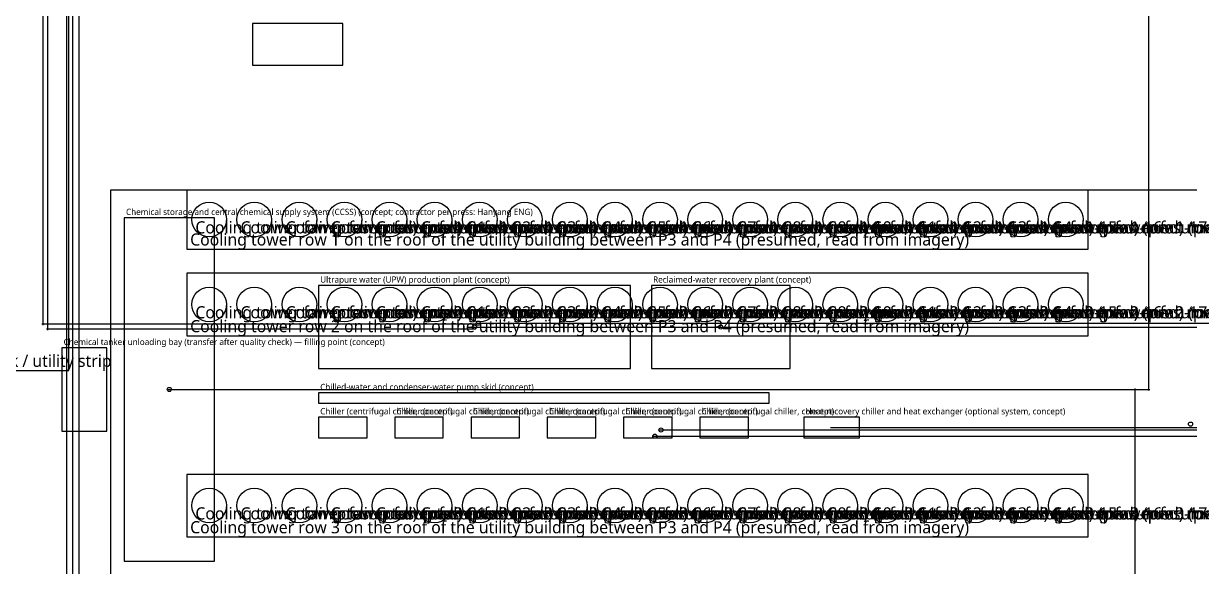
# Model space of a CAD drawing. Header units: metres. Extents: x -1640 to 1560, y -268 to 2338.
# Drawn here: x -332.1 to 4.2, y 1123.4 to 1280.1 of the extents above; entities that cross this region are included whole.
import ezdxf

# ---------------------------------------------------------------- set-up
doc = ezdxf.new("R2010")
doc.units = ezdxf.units.M
for name, color, linetype in [('AUX', 8, 'Continuous'), ('TEXT', 7, 'Continuous'), ('UTIL_CHEM_CONCEPT', 6, 'Continuous'), ('UTIL_CHEM_RISER', 6, 'Continuous'), ('UTIL_CHW.S_RISER', 1, 'Continuous'), ('UTIL_CW.R_CONCEPT', 4, 'Continuous'), ('UTIL_CW.R_RISER', 4, 'Continuous'), ('UTIL_CW.S_CONCEPT', 3, 'Continuous'), ('UTIL_CW.S_RISER', 3, 'Continuous'), ('UTIL_ELEC.MV_CONCEPT', 1, 'Continuous'), ('UTIL_FILL_EXCHANGE_POINT', 2, 'Continuous'), ('UTIL_GAS.BULK_CONCEPT', 2, 'Continuous'), ('UTIL_HR_CONCEPT', 5, 'Continuous'), ('UTIL_PLANT', 2, 'Continuous'), ('UTIL_RCL_CONCEPT', 3, 'Continuous'), ('UTIL_RCL_RISER', 3, 'Continuous'), ('UTIL_TEXT', 7, 'Continuous'), ('UTIL_UPW.R_CONCEPT', 2, 'Continuous'), ('UTIL_UPW.R_RISER', 2, 'Continuous'), ('UTIL_UPW.S_CONCEPT', 1, 'Continuous'), ('UTIL_UPW.S_RISER', 1, 'Continuous'), ('UTIL_WTR.RAW_CONCEPT', 4, 'Continuous'), ('UTIL_WTR.REUSE_CONCEPT', 5, 'Continuous')]:
    doc.layers.add(name, color=color, linetype=linetype)
doc.styles.add('KO', font='malgun.ttf')

msp = doc.modelspace()

# ---------------------------------------------------------------- linework, layer by layer
at = {"layer": 'AUX'}
for points in [[(-366, 1180), (-319, 1180), (-319, 1405), (-366, 1405)], [(-307, 1117), (357, 1117), (357, 1232), (-307, 1232)], [(-285, 1215), (-25, 1215), (-25, 1232), (-285, 1232)], [(-285, 1190), (-25, 1190), (-25, 1208), (-285, 1208)], [(-285, 1132), (-25, 1132), (-25, 1150), (-285, 1150)]]:
    msp.add_lwpolyline(points, close=True, dxfattribs=at)
for centre in [(-278.5, 1223.5), (-265.5, 1223.5), (-252.5, 1223.5), (-239.5, 1223.5), (-226.5, 1223.5), (-213.5, 1223.5), (-200.5, 1223.5), (-187.5, 1223.5), (-174.5, 1223.5), (-161.5, 1223.5), (-148.5, 1223.5), (-135.5, 1223.5), (-122.5, 1223.5), (-109.5, 1223.5), (-96.5, 1223.5), (-83.5, 1223.5), (-70.5, 1223.5), (-57.5, 1223.5), (-44.5, 1223.5), (-31.5, 1223.5), (-278.5, 1199), (-265.5, 1199), (-252.5, 1199), (-239.5, 1199), (-226.5, 1199), (-213.5, 1199), (-200.5, 1199), (-187.5, 1199), (-174.5, 1199), (-161.5, 1199), (-148.5, 1199), (-135.5, 1199), (-122.5, 1199), (-109.5, 1199), (-96.5, 1199), (-83.5, 1199), (-70.5, 1199), (-57.5, 1199), (-44.5, 1199), (-31.5, 1199), (-278.5, 1141), (-265.5, 1141), (-252.5, 1141), (-239.5, 1141), (-226.5, 1141), (-213.5, 1141), (-200.5, 1141), (-187.5, 1141), (-174.5, 1141), (-161.5, 1141), (-148.5, 1141), (-135.5, 1141), (-122.5, 1141), (-109.5, 1141), (-96.5, 1141), (-83.5, 1141), (-70.5, 1141), (-57.5, 1141), (-44.5, 1141), (-31.5, 1141)]:
    msp.add_circle(centre, 5, dxfattribs=at)
at = {"layer": 'UTIL_CHEM_CONCEPT'}
for p, q in [((-7.5, 1174.2), (-7.5, 1296.8)), ((-290.3, 1174.5), (-7.2, 1174.5)), ((-290.3, 1174.5), (-11.2, 1174.5)), ((-11.5, 1054.2), (-11.5, 1174.8))]:
    msp.add_line(p, q, dxfattribs=at)
at = {"layer": 'UTIL_CHEM_RISER'}
msp.add_circle((-290, 1174.5), 0.6, dxfattribs=at)
msp.add_circle((-290, 1174.5), 0.6, dxfattribs=at)
at = {"layer": 'UTIL_CHW.S_RISER'}
msp.add_circle((4.5, 1164.5), 0.6, dxfattribs=at)
at = {"layer": 'UTIL_CW.R_CONCEPT'}
msp.add_line((-148.8, 1162.8), (252.4, 1162.8), dxfattribs=at)
at = {"layer": 'UTIL_CW.R_RISER'}
msp.add_circle((-148.2, 1162.8), 0.6, dxfattribs=at)
at = {"layer": 'UTIL_CW.S_CONCEPT'}
msp.add_line((-150.6, 1161), (250.6, 1161), dxfattribs=at)
at = {"layer": 'UTIL_CW.S_RISER'}
msp.add_circle((-150, 1161), 0.6, dxfattribs=at)
at = {"layer": 'UTIL_ELEC.MV_CONCEPT'}
for p, q in [((-319.6, 853.35), (-319.6, 1931.25)), ((-317.8, 851.55), (-317.8, 1929.45))]:
    msp.add_line(p, q, dxfattribs=at)
at = {"layer": 'UTIL_FILL_EXCHANGE_POINT'}
for points in [[(-266, 1268), (-240, 1268), (-240, 1280), (-266, 1280)], [(-321, 1162.5), (-308, 1162.5), (-308, 1186.5), (-321, 1186.5)]]:
    msp.add_lwpolyline(points, close=True, dxfattribs=at)
at = {"layer": 'UTIL_GAS.BULK_CONCEPT'}
msp.add_line((-316, 879.5), (-316, 1925.5), dxfattribs=at)
at = {"layer": 'UTIL_HR_CONCEPT'}
for q in [(13.85, 1163.5), (9.85, 1163.5)]:
    msp.add_line((-99.35, 1163.5), q, dxfattribs=at)
at = {"layer": 'UTIL_PLANT'}
for points in [[(-303, 1125), (-277, 1125), (-277, 1224), (-303, 1224)], [(-247, 1180.5), (-157, 1180.5), (-157, 1204.5), (-247, 1204.5)], [(-151, 1180.5), (-111, 1180.5), (-111, 1204.5), (-151, 1204.5)], [(-247, 1170.5), (-117, 1170.5), (-117, 1173.5), (-247, 1173.5)], [(-247, 1160.5), (-233, 1160.5), (-233, 1166.5), (-247, 1166.5)], [(-225, 1160.5), (-211, 1160.5), (-211, 1166.5), (-225, 1166.5)], [(-203, 1160.5), (-189, 1160.5), (-189, 1166.5), (-203, 1166.5)], [(-181, 1160.5), (-167, 1160.5), (-167, 1166.5), (-181, 1166.5)], [(-159, 1160.5), (-145, 1160.5), (-145, 1166.5), (-159, 1166.5)], [(-137, 1160.5), (-123, 1160.5), (-123, 1166.5), (-137, 1166.5)], [(-107, 1160.5), (-91, 1160.5), (-91, 1166.5), (-107, 1166.5)]]:
    msp.add_lwpolyline(points, close=True, dxfattribs=at)
at = {"layer": 'UTIL_RCL_CONCEPT'}
for q in [(20.8, 1192.5), (16.8, 1192.5)]:
    msp.add_line((-131.3, 1192.5), q, dxfattribs=at)
at = {"layer": 'UTIL_RCL_RISER'}
msp.add_circle((-131, 1192.5), 0.6, dxfattribs=at)
msp.add_circle((-131, 1192.5), 0.6, dxfattribs=at)
at = {"layer": 'UTIL_UPW.R_CONCEPT'}
for q in [(17.95, 1193.6), (13.95, 1193.6)]:
    msp.add_line((-201.25, 1193.6), q, dxfattribs=at)
at = {"layer": 'UTIL_UPW.R_RISER'}
msp.add_circle((-200.9, 1193.6), 0.6, dxfattribs=at)
msp.add_circle((-200.9, 1193.6), 0.6, dxfattribs=at)
at = {"layer": 'UTIL_UPW.S_CONCEPT'}
for q in [(16.85, 1192.5), (12.85, 1192.5)]:
    msp.add_line((-202.35, 1192.5), q, dxfattribs=at)
at = {"layer": 'UTIL_UPW.S_RISER'}
msp.add_circle((-202, 1192.5), 0.6, dxfattribs=at)
msp.add_circle((-202, 1192.5), 0.6, dxfattribs=at)
at = {"layer": 'UTIL_WTR.RAW_CONCEPT'}
for p, q in [((-325, 1191.6), (-325, 1933.4)), ((-325.4, 1192), (-201.6, 1192))]:
    msp.add_line(p, q, dxfattribs=at)
at = {"layer": 'UTIL_WTR.REUSE_CONCEPT'}
for p, q in [((-326.4, 1193), (-326.4, 1934.8)), ((-326.8, 1193.4), (-201.6, 1193.4))]:
    msp.add_line(p, q, dxfattribs=at)

# ---------------------------------------------------------------- texts
at = {"layer": 'TEXT', "style": 'KO'}
for s, p in [('Cooling tower fan (presumed) row 1-01', (-282.5, 1219.5)), ('Cooling tower fan (presumed) row 1-02', (-269.5, 1219.5)), ('Cooling tower fan (presumed) row 1-03', (-256.5, 1219.5)), ('Cooling tower fan (presumed) row 1-04', (-243.5, 1219.5)), ('Cooling tower fan (presumed) row 1-05', (-230.5, 1219.5)), ('Cooling tower fan (presumed) row 1-06', (-217.5, 1219.5)), ('Cooling tower fan (presumed) row 1-07', (-204.5, 1219.5)), ('Cooling tower fan (presumed) row 1-08', (-191.5, 1219.5)), ('Cooling tower fan (presumed) row 1-09', (-178.5, 1219.5)), ('Cooling tower fan (presumed) row 1-10', (-165.5, 1219.5)), ('Cooling tower fan (presumed) row 1-11', (-152.5, 1219.5)), ('Cooling tower fan (presumed) row 1-12', (-139.5, 1219.5)), ('Cooling tower fan (presumed) row 1-13', (-126.5, 1219.5)), ('Cooling tower fan (presumed) row 1-14', (-113.5, 1219.5)), ('Cooling tower fan (presumed) row 1-15', (-100.5, 1219.5)), ('Cooling tower fan (presumed) row 1-16', (-87.5, 1219.5)), ('Cooling tower fan (presumed) row 1-17', (-74.5, 1219.5)), ('Cooling tower fan (presumed) row 1-18', (-61.5, 1219.5)), ('Cooling tower fan (presumed) row 1-19', (-48.5, 1219.5)), ('Cooling tower fan (presumed) row 1-20', (-35.5, 1219.5)), ('Cooling tower row 1 on the roof of the utility building between P3 and P4 (presumed, read from imagery)', (-284, 1216)), ('Cooling tower fan (presumed) row 2-01', (-282.5, 1195)), ('Cooling tower fan (presumed) row 2-02', (-269.5, 1195)), ('Cooling tower fan (presumed) row 2-03', (-256.5, 1195)), ('Cooling tower fan (presumed) row 2-04', (-243.5, 1195)), ('Cooling tower fan (presumed) row 2-05', (-230.5, 1195)), ('Cooling tower fan (presumed) row 2-06', (-217.5, 1195)), ('Cooling tower fan (presumed) row 2-07', (-204.5, 1195)), ('Cooling tower fan (presumed) row 2-08', (-191.5, 1195)), ('Cooling tower fan (presumed) row 2-09', (-178.5, 1195)), ('Cooling tower fan (presumed) row 2-10', (-165.5, 1195)), ('Cooling tower fan (presumed) row 2-11', (-152.5, 1195)), ('Cooling tower fan (presumed) row 2-12', (-139.5, 1195)), ('Cooling tower fan (presumed) row 2-13', (-126.5, 1195)), ('Cooling tower fan (presumed) row 2-14', (-113.5, 1195)), ('Cooling tower fan (presumed) row 2-15', (-100.5, 1195)), ('Cooling tower fan (presumed) row 2-16', (-87.5, 1195)), ('Cooling tower fan (presumed) row 2-17', (-74.5, 1195)), ('Cooling tower fan (presumed) row 2-18', (-61.5, 1195)), ('Cooling tower fan (presumed) row 2-19', (-48.5, 1195)), ('Cooling tower fan (presumed) row 2-20', (-35.5, 1195)), ('Cooling tower row 2 on the roof of the utility building between P3 and P4 (presumed, read from imagery)', (-284, 1191)), ('West pipe rack / utility strip', (-365, 1181)), ('Cooling tower fan (presumed) row 3-01', (-282.5, 1137)), ('Cooling tower fan (presumed) row 3-02', (-269.5, 1137)), ('Cooling tower fan (presumed) row 3-03', (-256.5, 1137)), ('Cooling tower fan (presumed) row 3-04', (-243.5, 1137)), ('Cooling tower fan (presumed) row 3-05', (-230.5, 1137)), ('Cooling tower fan (presumed) row 3-06', (-217.5, 1137)), ('Cooling tower fan (presumed) row 3-07', (-204.5, 1137)), ('Cooling tower fan (presumed) row 3-08', (-191.5, 1137)), ('Cooling tower fan (presumed) row 3-09', (-178.5, 1137)), ('Cooling tower fan (presumed) row 3-10', (-165.5, 1137)), ('Cooling tower fan (presumed) row 3-11', (-152.5, 1137)), ('Cooling tower fan (presumed) row 3-12', (-139.5, 1137)), ('Cooling tower fan (presumed) row 3-13', (-126.5, 1137)), ('Cooling tower fan (presumed) row 3-14', (-113.5, 1137)), ('Cooling tower fan (presumed) row 3-15', (-100.5, 1137)), ('Cooling tower fan (presumed) row 3-16', (-87.5, 1137)), ('Cooling tower fan (presumed) row 3-17', (-74.5, 1137)), ('Cooling tower fan (presumed) row 3-18', (-61.5, 1137)), ('Cooling tower fan (presumed) row 3-19', (-48.5, 1137)), ('Cooling tower fan (presumed) row 3-20', (-35.5, 1137)), ('Cooling tower row 3 on the roof of the utility building between P3 and P4 (presumed, read from imagery)', (-284, 1133))]:
    msp.add_text(s, height=3.5, dxfattribs=at).set_placement(p)
at = {"layer": 'UTIL_TEXT', "style": 'KO'}
for s, p in [('Chemical storage and central chemical supply system (CCSS) (concept; contractor per press: Hanyang ENG)', (-302.5, 1224.8)), ('Ultrapure water (UPW) production plant (concept)', (-246.5, 1205.3)), ('Reclaimed-water recovery plant (concept)', (-150.5, 1205.3)), ('Chemical tanker unloading bay (transfer after quality check) — filling point (concept)', (-320.5, 1187.3)), ('Chilled-water and condenser-water pump skid (concept)', (-246.5, 1174.3)), ('Chiller (centrifugal chiller, concept)', (-246.5, 1167.3)), ('Chiller (centrifugal chiller, concept)', (-224.5, 1167.3)), ('Chiller (centrifugal chiller, concept)', (-202.5, 1167.3)), ('Chiller (centrifugal chiller, concept)', (-180.5, 1167.3)), ('Chiller (centrifugal chiller, concept)', (-158.5, 1167.3)), ('Chiller (centrifugal chiller, concept)', (-136.5, 1167.3)), ('Heat-recovery chiller and heat exchanger (optional system, concept)', (-106.5, 1167.3))]:
    msp.add_text(s, height=1.8, dxfattribs=at).set_placement(p)

doc.saveas('drawing.dxf')
